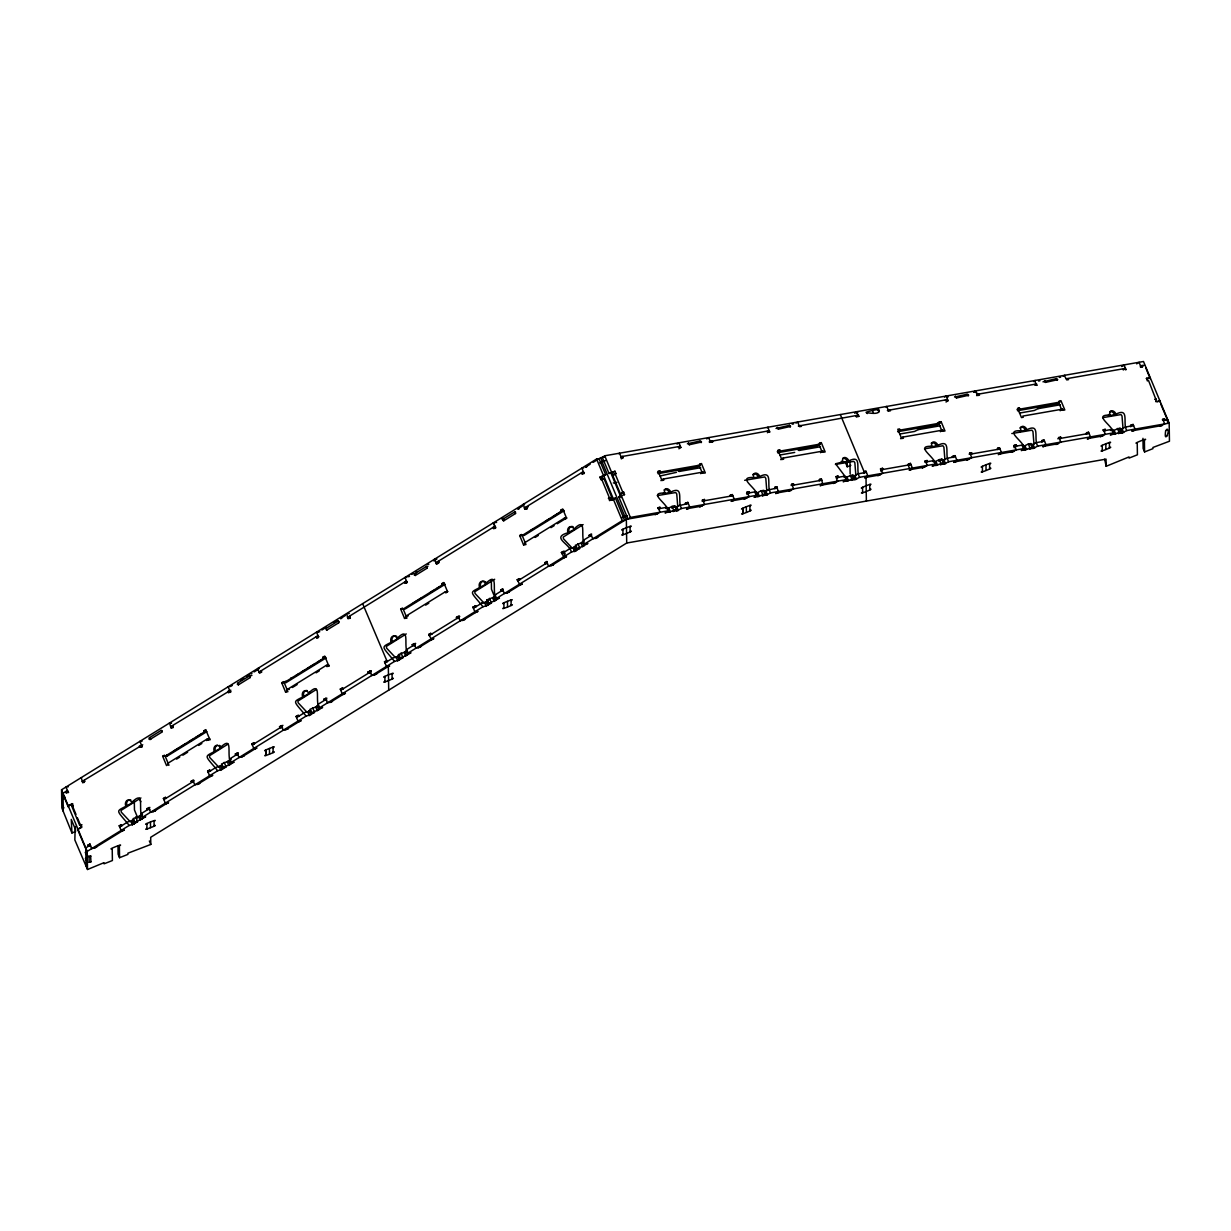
<?xml version="1.0" encoding="UTF-8"?>
<svg xmlns="http://www.w3.org/2000/svg" width="1231" height="1231" viewBox="0 0 1231 1231"><rect width="100%" height="100%" fill="white"/><g stroke="black" fill="none" stroke-linecap="round" stroke-linejoin="round"><path stroke-width="1.5" d="M90.925 861.715L90.632 856.007L89.109 856.776L89.186 862.316L90.925 861.715L89.186 862.316M1165.68 430.619C1172.343 426.049 1163.357 446.607 1165.68 430.619L1167.465 429.911L1167.111 429.05M250.201 677.542L249.739 675.711L237.675 683.082L237.383 684.359L238.414 684.821L250.201 677.542L249.478 675.788L251.878 675.496M326.107 628.425L326.569 630.257L338.648 622.855L338.956 621.578L337.925 621.116L326.123 628.41L326.846 630.164M427.08 568.199L426.618 566.368L414.555 573.738L414.262 575.031L415.293 575.493L427.08 568.199L426.357 566.46L427.957 566.26M515.512 513.527L515.066 511.696L503.002 519.067L502.694 520.359L503.725 520.821L515.512 513.527L515.389 511.711M149.843 737.677L149.967 739.492L161.753 732.214L162.061 730.922L161.03 730.46L149.028 737.969L149.12 739.323L150.767 739.4M679.358 505.51L688.314 503.541M768.406 489.923L777.361 487.953M778.223 491.846L776.884 486.799L774.699 487.368M822.739 484.045L821.4 478.997L819.231 479.582M844.097 476.674L844.897 476.135L835.572 463.779L842.958 461.917A4.293 2.877 56.2 0 1 844.312 457.532A4.293 2.877 56.2 0 1 848.898 460.886C862.962 453.777 854.93 470.873 859.7 477.289L935.406 464.041C934.96 456.824 914.048 445.576 932.005 446.33A4.293 2.877 56.2 0 1 933.36 441.944A4.293 2.877 56.2 0 1 937.945 445.299C952.009 438.19 943.992 455.285 948.762 461.702L1024.454 448.453C1024.023 441.237 1003.096 429.988 1021.053 430.742A4.293 2.877 56.2 0 1 1022.407 426.357A4.293 2.877 56.2 0 1 1026.993 429.711C1041.057 422.602 1033.04 439.698 1037.81 446.114L1113.501 432.866C1113.07 425.649 1092.159 414.401 1110.116 415.155A4.293 2.877 56.2 0 1 1111.47 410.769A4.293 2.877 56.2 0 1 1116.055 414.124C1130.12 407.015 1122.087 424.11 1126.873 430.527L1169.173 423.125L1169.45 441.237L1152.924 447.469L1152.939 448.638L1144.584 451.946L1143.137 448.469L1142.968 438.328M837.588 481.459L835.849 476.674M1169.173 423.125L1143.491 361.499L604.729 455.793L602.328 457.393L609.037 473.489L614.992 471.258L615.962 473.581L612.684 475.335L620.439 493.939L623.717 492.185L624.286 494.785M618.778 453.731L619.562 453.208L621.501 457.855L623.286 457.547L622.794 456.378L620.809 457.717M621.301 458.871L623.286 457.547M609.037 473.489L614.992 471.258M612.684 475.335L615.962 473.581M677.019 444.083L678.927 442.806L680.866 447.453L678.881 448.792M678.204 446.884L680.866 447.453M687.375 443.791L700.439 440.913L701.562 442.006L689.298 444.745L688.344 443.098L689.298 444.745M620.439 493.939L623.717 492.185M699.839 441.314L701.162 442.668M836.726 477.566L844.897 476.135L846.343 479.628L770.652 492.877C765.882 486.46 773.899 469.365 759.835 476.474A4.293 2.877 56.2 0 0 755.249 473.119A4.293 2.877 56.2 0 0 753.895 477.505C735.938 476.751 756.865 487.999 757.296 495.216L681.605 508.465C676.819 502.048 684.851 484.952 670.787 492.061A4.293 2.877 56.2 0 0 666.202 488.707A4.293 2.877 56.2 0 0 664.848 493.092C646.89 492.338 667.802 503.587 668.248 510.803L630.395 517.42L628.01 519.02L618.716 496.739L624.686 494.508M706.702 438.898L708.625 437.62L710.549 442.268L712.334 441.96L711.857 440.79L709.471 442.391L712.949 441.775M657.508 472.489L659.893 470.888L660.385 472.042L700.162 465.087L699.67 463.918L701.455 463.61L705.332 472.919L703.547 473.227L703.07 472.058L663.294 479.028L660.909 480.629M660.385 472.042L658 473.643L697.777 466.687L700.162 465.087M709.271 441.637L769.437 430.712M676.465 472.335L660.031 475.997M678.789 470.904L679.835 470.965L677.804 470.688M701.455 463.61L699.07 465.21L702.301 472.966M663.417 493.185A4.278 2.862 56.2 0 0 663.647 493.893L664.848 493.092M663.647 493.893L670.787 492.061M767.19 427.757L767.99 427.219L769.529 432.143M700.685 473.658L703.07 472.058M767.267 431.296L769.929 431.866M767.344 432.712L768.144 432.189M657.739 507.849L659.924 507.264L659.816 508.834M776.022 428.48L789.486 425.326L790.61 426.418L778.346 429.157L777.392 427.511L778.346 429.157M657.939 508.603L659.924 507.264M655.908 514.143L655.107 514.681L660.078 512.234L658.139 507.572M665.986 507.849L666.787 507.31L658.631 508.742M676.25 509.403L668.618 512.311L669.418 511.773L667.956 508.295L667.171 508.818L672.126 506.372L674.803 505.91L676.25 509.403L673.08 511.527L677.435 510.373L675.973 506.88L674.203 507.203M796.088 423.095L797.673 422.033L799.611 426.68L801.396 426.372L800.504 425.464M671.618 508.049L674.803 505.91M668.248 510.803L665.063 512.927L669.418 511.773M675.973 506.88L675.188 507.418L680.143 504.972M798.334 426.049L858.499 415.124L856.099 416.724M685.252 503.233L687.821 502.386L689.76 507.034L686.575 509.172L689.16 508.326M685.436 503.987L687.821 502.386M685.929 504.264L686.036 502.694M677.435 510.373L676.635 510.911L681.605 508.465M702.27 500.048L704.455 499.478L704.532 500.909M702.055 501.079L704.455 499.478M819.984 444.114L780.208 451.069L779.731 449.915L777.346 451.515L777.823 452.669L817.599 445.714L819.984 444.114L819.507 442.945L821.292 442.637L825.17 451.931L823.385 452.254L822.893 451.085L783.116 458.055L780.731 459.655M777.823 452.669L780.208 451.069M700.439 506.341L699.639 506.88L704.609 504.433L702.67 499.786M753.895 477.505L752.71 478.305L759.835 476.474M730.168 495.17L732.353 494.585L734.292 499.232L731.106 501.371L733.676 500.525M730.368 495.924L732.353 494.585M856.437 412.031L858.576 416.555M730.66 496.324L730.568 494.893M798.627 449.93L799.658 449.977L797.642 449.715M854.653 413.231L857.038 411.631M856.314 415.709L856.791 416.863M746.802 492.262L748.971 491.677L749.464 492.846L747.079 494.447L746.586 493.277L748.971 491.677M866.07 412.216C866.963 411.923 883.35 406.83 878.472 412.016M821.292 442.637L818.907 444.237L822.123 451.992M744.955 498.555L744.17 499.094L749.125 496.647L747.186 491.985M755.049 492.262L755.834 491.723L747.679 493.154M877.949 410.138L879.273 411.493C876.903 415.801 862.685 410.985 867.393 413.57M765.313 493.816L757.681 496.724L758.465 496.185L757.019 492.708L756.219 493.231L761.189 490.784L763.851 490.323L765.313 493.816L762.127 495.939L766.482 494.785L765.036 491.292L763.251 491.615M885.935 406.969L886.72 406.445L888.659 411.092L890.444 410.785L889.951 409.615L887.966 410.954M757.296 495.216L754.111 497.339L758.465 496.185M820.508 452.685L822.893 451.085M765.036 491.292L764.236 491.831L769.206 489.384M887.382 410.462L947.547 399.536L945.962 400.598M774.484 488.399L776.884 486.799M774.991 488.676L775.099 487.107M766.482 494.785L765.682 495.324L770.652 492.877M778.823 491.446L775.638 493.585L778.207 492.739M791.318 484.46L793.503 483.891L793.595 485.322M791.118 485.491L793.503 483.891M789.486 490.754L788.686 491.292L793.656 488.845L791.718 484.198M841.373 461.256A4.278 2.862 56.2 0 0 841.758 462.718L842.958 461.917M819.015 480.598L821.4 478.997M841.758 462.718L848.898 460.886M819.708 480.736L819.631 479.321M944.5 397.121L946.1 396.043L948.024 400.69L946.039 402.029M939.822 423.141L900.046 430.096L897.661 431.696L937.437 424.741L939.822 423.141L939.345 421.971L936.96 423.572L937.437 424.741M945.362 400.121L948.024 400.69M822.739 484.937L820.154 485.783L823.339 483.645L820.954 485.245L835.803 482.66M954.533 397.028L967.597 394.151L968.72 395.243L956.456 397.982L955.502 396.336L956.456 397.982M836.834 476.889L838.034 476.089L838.511 477.259L837.326 478.059M834.018 482.967L833.218 483.506L838.188 481.059M900.569 438.667L902.954 437.067L942.731 430.111L943.208 431.281L944.993 430.958L941.115 421.664L939.345 421.971M966.997 394.551L968.32 395.905M854.36 478.228L846.728 481.136L847.528 480.598L846.066 477.12L845.266 477.643L852.914 474.735L854.36 478.228L851.175 480.352L855.53 479.198L854.083 475.705L852.298 476.028L853.76 479.505M918.464 428.957L919.495 429.004L914.541 431.45L899.692 434.051M975.306 391.166L977.229 394.335L1036.594 383.949L1035.009 385.011M973.875 392.135L975.783 390.858L977.722 395.505L979.491 395.197L979.014 394.028L976.629 395.628M973.983 392.058L975.783 390.858M846.343 479.628L843.158 481.752L847.528 480.598M853.283 476.243L858.253 473.797L866.409 472.365M863.747 471.781L865.932 471.211L867.87 475.858L864.685 477.997L867.27 477.151M863.547 472.812L865.932 471.211M864.131 472.966L864.147 471.519M941.115 421.664L938.73 423.264L941.961 431.019M855.53 479.198L854.745 479.736L859.7 477.289M880.38 468.873L882.55 468.303L883.042 469.457L880.657 471.058M880.565 469.627L882.55 468.303M940.346 431.712L942.731 430.111M878.549 475.166L877.749 475.705L882.704 473.258L880.78 468.611M930.574 446.422A4.293 2.877 56.2 0 0 930.805 447.13L932.005 446.33M908.278 463.995L910.463 463.41L912.402 468.057L909.217 470.196L911.786 469.35M910.463 463.41L908.078 465.01L910.001 469.657L924.85 467.072M1034.671 380.779L1036.687 385.38M930.821 447.13L937.945 445.299M908.77 465.149L908.678 463.718M1033.563 381.533L1035.148 380.456M1034.425 384.534L1037.087 385.118M1042.996 381.841L1056.66 378.563L1057.768 379.656L1045.504 382.395L1044.565 380.748L1045.504 382.395M924.896 461.086L927.081 460.502L926.974 462.071M924.696 462.102L927.081 460.502M923.065 467.38L922.281 467.918L927.235 465.472L925.297 460.809M933.16 461.086L933.944 460.548L925.789 461.979M1056.06 378.963L1057.383 380.317M943.423 462.641L935.775 465.549L936.576 465.01L935.129 461.533L934.329 462.056L939.284 459.609L941.961 459.148L943.423 462.641L940.238 464.764L944.592 463.61L943.131 460.117L941.361 460.44M1064.353 375.578L1066.769 379.917L1068.554 379.61L1067.662 378.702M1063.245 376.332L1064.83 375.27M938.776 461.286L941.961 459.148M935.406 464.041L932.221 466.164L936.576 465.01M1017.006 409.554L1019.391 407.953L1019.884 409.123L1059.66 402.152L1059.168 400.998L1060.953 400.69L1064.83 409.985L1063.045 410.292L1062.568 409.138L1022.792 416.093L1023.269 417.263L1021.484 417.571L1017.606 408.277L1019.391 407.953M943.131 460.117L942.346 460.656L947.301 458.209L955.471 456.778M1019.884 409.123L1017.498 410.723L1057.275 403.753L1059.66 402.152M952.009 456.732L954.979 455.624L956.918 460.271L953.733 462.41L956.318 461.563M952.594 457.224L954.979 455.624M953.086 457.501L953.209 455.932M944.592 463.61L943.792 464.149L948.762 461.702M969.428 453.285L971.613 452.716L971.69 454.147M969.228 454.316L971.613 452.716M1038.287 407.984L1039.333 408.03L1034.363 410.477L1019.53 413.077M967.597 459.578L966.797 460.117L971.767 457.67L969.828 453.023M1021.053 430.742L1019.868 431.542L1026.993 429.711M997.325 448.407L999.51 447.822L1001.449 452.485L998.264 454.608L1000.849 453.762M997.525 449.161L999.51 447.822M1124.195 364.868L1121.81 366.469L1124.195 364.868L1125.734 369.792M997.818 449.561L997.726 448.146M1060.168 410.739L1062.568 409.138M1123.472 368.946L1126.134 369.531M1123.272 369.962L1125.657 368.361L1066.292 378.748M1013.959 445.499L1016.129 444.914L1016.621 446.084L1014.236 447.684L1013.744 446.514L1016.129 444.914M1136.659 363.868L1138.244 362.806M1012.128 451.792L1011.328 452.331L1016.298 449.884L1014.359 445.222M1022.207 445.499L1023.007 444.96L1014.836 446.391M1140.291 366.792L1142.276 365.453L1142.368 366.884M1140.583 367.192L1142.753 366.607M1032.47 447.053L1024.838 449.961L1025.623 449.423L1024.177 445.945L1023.376 446.468L1028.347 444.022L1031.009 443.56L1032.47 447.053L1029.285 449.177L1033.64 448.022L1032.193 444.529L1030.409 444.853M1144.553 365.253L1140.491 365.761M1024.454 448.453L1021.268 450.577L1025.623 449.423M1032.193 444.529L1031.393 445.068L1036.364 442.621L1044.519 441.19M1041.857 440.606L1044.042 440.036L1045.981 444.683L1042.795 446.822L1045.365 445.976M1041.657 441.637L1044.042 440.036M1042.149 441.914L1042.257 440.344M1033.64 448.022L1032.855 448.561L1037.81 446.114M1146.23 378.471L1150.2 377.578L1150.216 378.748L1145.676 367.577M1058.475 437.697L1060.66 437.128L1060.753 438.559M1060.66 437.128L1057.829 438.805M1147.2 380.794L1148.477 380.379L1155.832 399.244M1056.644 443.991L1055.859 444.529L1060.814 442.083L1058.875 437.436M1108.531 414.493A4.293 2.877 56.2 0 0 1108.916 415.955L1110.116 415.155M1086.388 432.82L1088.558 432.235L1090.497 436.897L1087.312 439.021L1089.897 438.174M1086.173 433.835L1088.558 432.235M1108.916 415.955L1116.055 414.124M1086.865 433.974L1086.788 432.558M1103.007 429.911L1105.192 429.327L1105.069 430.896M1103.191 430.665L1105.192 429.327M1154.94 399.398L1156.232 398.982M1101.176 436.205L1100.376 436.743L1105.346 434.297L1103.407 429.634M1110.47 430.435L1112.055 429.373L1103.884 430.804M1121.518 431.465L1113.886 434.374L1114.686 433.835L1113.224 430.358L1112.439 430.881L1120.072 427.973L1121.518 431.465L1118.333 433.589L1122.703 432.435L1121.241 428.942L1119.456 429.265L1120.918 432.743M1155.909 401.721L1159.879 400.829L1159.894 401.998M1113.501 432.866L1110.331 434.989L1114.686 433.835M1121.241 428.942L1120.441 429.481L1125.411 427.034L1133.582 425.603M1130.52 425.295L1133.089 424.449L1135.028 429.096L1131.843 431.235L1134.428 430.388M1130.704 426.049L1133.089 424.449M1130.597 426.726L1131.797 425.926L1131.304 424.757M1122.703 432.435L1121.903 432.973L1126.873 430.527M1162.372 419.509L1164.557 418.94L1164.649 420.371M1162.572 420.263L1164.557 418.94M1167.311 419.894L1167.773 423.249M1160.541 425.818L1159.74 426.341L1164.711 423.895L1162.772 419.248M75.445 826.493L75.522 831.556L71.937 832.987L61.827 807.875L61.55 789.779L596.604 459.009L599.02 458.717L605.714 474.797L599.759 477.289L601.128 479.567M230.52 686.513L232.29 685.421M240.83 680.128L243.784 678.312M246.739 676.481L249.678 674.665M254.109 671.926L258.525 669.202M321.906 630.01L326.323 627.287M334.232 622.394L337.386 620.455M340.541 618.501L345.342 615.531M411.816 574.431L413.139 573.615M433.774 560.859L436.882 558.951L434.466 559.243L436.405 563.89L437.605 563.736M501.586 518.943L502.91 518.128M517.943 508.834L522.375 506.095M585.51 467.072L590.172 464.179M593.127 462.364L600.666 457.686L604.344 457.04M340.833 618.716L341.726 618.162M408.646 576.8L409.523 576.246M518.159 509.095L519.036 508.541L518.482 509.234M63.289 811.367L62.996 793.256L67.428 790.533M317.998 635.627L259.049 672.08L261.449 671.772M406.445 580.955L347.481 617.408L349.896 617.1M583.325 471.611L524.36 508.064L526.776 507.757M66.135 792.779L68.551 792.487L68.059 791.318L65.658 791.625L66.135 792.779L68.305 791.641M81.308 777.854L82.646 782.577L84.816 781.439M142.242 746.925L141.765 745.755L139.349 746.063L139.842 747.217L142.011 746.078M169.632 723.197L171.094 727.906L173.263 726.767M228.274 692.545L230.689 692.253L230.197 691.083L227.797 691.391L228.274 692.545L230.859 691.36M259.202 668.387L257.587 668.587L259.526 673.234L261.372 672.218M318.244 636.473L316.229 636.719L316.721 637.873L318.891 636.735M346.634 613.838L347.973 618.562L350.143 617.423M406.676 581.801L404.676 582.048L405.153 583.217L407.323 582.063M436.405 563.89L438.682 562.613M495.524 527.083L493.108 527.376L493.6 528.545L495.77 527.391M523.39 504.51L524.852 509.219L527.576 507.664M583.956 472.412L581.555 472.704L582.032 473.873L584.402 472.704M72.198 803.612L68.244 805.859L68.274 807.028L63.012 794.133M599.759 477.289L605.714 474.797M73.029 804.089L68.244 805.859L71.829 804.443L75.983 814.399M82.046 824.847L79.63 825.139L71.89 806.536L73.168 805.936M600.728 479.613L604.021 478.767L611.776 497.37L608.483 498.216L609.853 500.494M601.928 479.459L604.021 478.767M206.577 740.539L209.732 738.585L207.331 738.892L167.831 763.312L168.308 764.466L166.539 765.559L162.677 756.265L164.446 755.172L164.923 756.326L167.324 756.034L206.839 731.614L204.423 731.906L164.923 756.326M204.423 731.906L203.946 730.752L205.715 729.66L209.578 738.954L207.824 740.046L207.331 738.892M287.962 691.699L285.546 691.991L281.668 682.697L285.854 681.297L286.331 682.466L325.846 658.046L325.353 656.877L322.953 657.185L323.43 658.339L325.846 658.046M322.953 657.185L324.722 656.092L328.585 665.386L326.815 666.479L326.338 665.325L286.838 689.745L287.315 690.899L285.546 691.991M400.675 609.13L403.091 608.837L406.969 618.131L404.553 618.424L400.675 609.13L402.445 608.037L402.937 609.191L405.338 608.899L444.853 584.479L444.36 583.309L441.96 583.617L442.437 584.771L444.853 584.479M441.96 583.617L443.729 582.525L447.592 591.819L445.822 592.911L445.345 591.757L405.845 616.177L406.322 617.331L404.553 618.424M519.682 535.562L522.098 535.27L525.976 544.564L523.56 544.856L519.682 535.562L521.452 534.469L521.944 535.623L524.344 535.331L563.844 510.911L563.367 509.757L560.951 510.049L561.444 511.204L563.844 510.911M560.951 510.049L562.721 508.957L566.599 518.251L564.829 519.344L564.352 518.189L524.852 542.609L525.329 543.763L523.56 544.856M283.438 681.605L283.93 682.759L323.43 658.339M402.937 609.191L442.437 584.771M521.944 535.623L561.444 511.204M173.633 751.187L179.526 747.54M181.003 746.632L185.435 743.893M189.851 741.17L192.805 739.339M195.744 737.523L201.638 733.876M295.594 675.804L298.533 673.973M301.487 672.157L304.442 670.326M307.381 668.51L314.751 663.955M317.706 662.14L320.645 660.308M413.124 603.144L417.54 600.405M419.017 599.497L421.971 597.681M430.819 592.203L433.758 590.388M436.713 588.572L439.652 586.741M530.653 530.484L533.608 528.668M545.395 521.375L549.826 518.636M554.242 515.912L560.136 512.265M176.556 759.096L179.711 757.142M182.88 755.188L187.62 752.264M198.683 745.432L201.838 743.478M292.409 687.483L297.148 684.559M316.105 672.834L319.26 670.88M425.634 605.129L428.788 603.175M535.162 537.424L538.316 535.47M550.949 527.653L554.119 525.699M557.274 523.744L566.752 517.897L564.352 518.189M79.63 825.139L80.923 824.539M608.483 498.216L611.776 497.37M85.785 848.79L77.953 830.279L77.938 829.109L81.892 826.863M609.453 500.54L615.408 498.047L624.686 520.344L622.27 520.636L584.694 543.871C579.709 537.362 587.956 515.343 573.908 529.099A4.293 3.339 82.9 0 0 569.337 527.037A4.293 3.339 82.9 0 0 568.014 532.746C550.765 537.593 569.676 543.517 571.43 552.073L576.4 550.58L574.154 547.195L576.4 550.58M610.653 500.401L612.746 499.694M613.623 499.155L615.408 498.047M125.808 806.09A4.293 3.339 82.9 0 1 127.147 800.396A4.293 3.339 82.9 0 1 131.702 802.458L132.917 802.304C115.329 813.168 114.068 806.797 129.224 825.432L134.21 823.939L131.948 820.554L134.21 823.939M131.702 802.458C145.766 788.686 137.503 810.721 142.504 817.23L145.704 816.83L141.365 819.123L139.919 815.63L142.488 814.43M220.549 746.325A4.293 3.339 82.9 0 1 221.349 747.632C203.777 758.496 202.515 752.126 217.672 770.76L222.642 769.267L220.395 765.882L222.165 764.79L223.611 768.267L226.181 767.082L222.98 767.482L221.518 763.989L229.151 760.85L228.351 760.958L230.612 764.343L222.98 767.482M214.256 751.418A4.293 3.339 82.9 0 1 215.579 745.724A4.293 3.339 82.9 0 1 220.149 747.786C234.198 734.015 225.95 756.049 230.936 762.558L234.152 762.158L229.812 764.451M309.443 692.284A4.293 3.339 82.9 0 1 309.797 692.961C292.209 703.824 290.947 697.454 306.104 716.088L311.089 714.596L308.827 711.21L310.597 710.118L312.059 713.595L314.628 712.41L311.412 712.811L309.966 709.318L317.598 706.194L316.798 706.286L319.044 709.672L311.412 712.811M302.688 696.746A4.293 3.339 82.9 0 1 304.026 691.053A4.293 3.339 82.9 0 1 308.581 693.115C322.645 679.343 314.382 701.378 319.368 707.887L322.584 707.486L318.244 709.779M391.135 642.09A4.293 3.339 82.9 0 1 392.458 636.381A4.293 3.339 82.9 0 1 397.028 638.443L398.229 638.289C380.656 649.152 379.394 642.782 394.551 661.416L399.521 659.924L397.274 656.538L399.844 655.338M397.028 638.443C411.077 624.671 402.829 646.706 407.815 653.215L411.016 652.815L406.676 655.107L405.23 651.614L406.999 650.522L408.446 654.015M486.322 582.94A4.293 3.339 82.9 0 1 486.676 583.617C469.088 594.481 467.826 588.11 482.983 606.745L487.968 605.252L485.706 601.867L488.276 600.666M479.567 587.418A4.293 3.339 82.9 0 1 480.906 581.709A4.293 3.339 82.9 0 1 485.46 583.771C499.509 570.015 491.261 592.034 496.247 598.543L499.463 598.143L495.124 600.436L493.662 596.943L495.431 595.85L496.893 599.343M568.014 532.746L575.108 528.945L573.908 529.099M140.919 797.95L121.053 810.413L121.269 812.137L130.178 821.646M227.997 744.109L209.485 755.742L209.716 757.465L218.626 766.975M316.444 689.437L297.933 701.07L298.148 702.793L307.058 712.303M406.245 633.934L386.365 646.398L386.596 648.121L395.505 657.631M494.677 579.262L474.797 591.726L475.028 593.45L483.937 602.959M583.125 524.591L563.244 537.055L563.475 538.778L572.384 548.287M90.832 845.974L88.417 846.266L87.94 845.112L90.109 843.958M121.761 831.233L124.331 830.048L121.13 830.433L119.192 825.786L121.361 824.647M147.982 809.752L146.889 808.659L149.874 807.413M165.985 803.905L168.555 802.704L165.339 803.104L163.4 798.457L165.57 797.303M192.005 782.439L191.113 781.316L193.682 780.131M210.193 776.561L212.778 775.376L209.562 775.761L207.624 771.114L209.793 769.975M235.336 753.988L237.737 753.695L238.229 754.849L235.813 755.157L235.336 753.988L238.306 752.741M254.417 749.233L256.987 748.033L253.786 748.433L251.847 743.786L254.017 742.632M279.56 726.644L281.961 726.352L282.453 727.521L280.037 727.813L279.56 726.644L282.93 725.367M298.641 721.889L301.21 720.704L297.994 721.104L296.071 716.442L298.641 715.257M325.461 700.331L323.768 699.316L326.754 698.069M342.864 694.561L345.434 693.361L342.218 693.761L340.279 689.114L342.849 687.914M370.085 672.942L368.484 673.142L367.992 671.988L370.962 670.741M387.073 667.217L389.658 666.033L386.442 666.433L384.503 661.77L387.073 660.585M412.216 644.644L414.616 644.352L415.109 645.506L412.693 645.813L412.216 644.644L415.586 643.351M431.265 639.012L428.727 634.442L430.896 633.303M456.439 617.316L458.84 617.008L459.332 618.177L456.916 618.47L456.439 617.316L459.409 616.069M475.52 612.546L478.09 611.361L474.874 611.761L472.935 607.098L475.92 605.867M502.94 590.911L501.14 591.142L500.648 589.972L502.817 588.833M519.697 584.34L517.158 579.77L519.328 578.632M547.364 563.552L545.364 563.798L544.871 562.644L547.041 561.49M563.921 557.012L561.382 552.427L564.352 551.196M590.172 536.393L589.095 535.3L591.665 534.116M191.113 781.316L193.959 780.746M323.768 699.316L326.63 698.746M367.992 671.988L371.285 671.141M387.35 661.201L384.503 661.77M414.616 644.352L415.509 643.798M431.573 633.873L428.727 634.442M458.84 617.008L459.732 616.469M520.451 578.924L517.158 579.77M86.047 866.024L85.77 847.913L90.186 845.174M119.669 826.955L127.778 821.939L132.763 820.446M139.919 815.63L140.719 815.522L133.086 818.661L134.533 822.154L137.749 821.754L133.41 824.031M149.151 808.721L141.042 813.737L141.842 813.645M163.892 799.611L193.375 781.393M208.116 772.283L216.21 767.267L221.195 765.774L220.395 765.882M237.583 754.049L229.489 759.065L231.089 758.865M252.324 744.94L281.807 726.721M296.548 717.611L304.657 712.595L309.627 711.103L308.827 711.21M317.921 704.394L326.03 699.393M340.772 690.268L370.254 672.049M384.98 662.94L393.089 657.923L398.075 656.431L397.274 656.538M405.23 651.614L406.03 651.522L398.398 654.646L399.86 658.139L403.06 657.739L398.721 660.016M414.462 644.721L406.353 649.722L407.169 649.629M429.204 635.596L458.686 617.377M473.427 608.268L481.536 603.252L486.507 601.759L485.706 601.867M487.168 605.36L491.508 603.067L488.292 603.467L486.845 599.974L494.477 596.85L493.662 596.943M502.91 590.049L494.8 595.05L495.601 594.958M517.651 580.924L547.133 562.705M574.954 547.087L569.968 548.58L561.859 553.596L565.075 553.196M576.739 548.795L584.371 545.656L582.109 542.271L582.909 542.179L575.277 545.302L576.739 548.795L579.939 548.395L575.6 550.688M591.342 535.377L583.232 540.378L584.048 540.286M131.948 820.554L133.717 819.461L135.179 822.939M228.351 760.958L230.92 759.758M316.798 706.286L318.567 705.194L320.014 708.687M574.154 547.195L576.724 545.995M582.109 542.271L583.879 541.178M621.624 517.851L624.886 515.835L626.348 519.313L626.717 543.025L150.69 837.295L150.798 844.451L127.901 853.221L127.916 854.391L119.561 857.699L118.114 854.206L117.976 845.759M119.561 857.699L119.376 845.866C125.577 842.512 105.989 850.267 112.206 848.698L112.406 860.531L104.035 863.839L104.019 862.669L87.509 869.501L87.216 851.39L129.224 825.432M134.533 822.154L142.165 819.015L141.365 819.123M142.504 817.23L217.672 770.76M230.936 762.558L306.104 716.088M319.368 707.887L394.551 661.416M399.86 658.139L407.492 655L406.676 655.107M407.815 653.215L482.983 606.745M488.292 603.467L495.924 600.328L495.124 600.436M496.247 598.543L571.43 552.073M94.048 848.359L123.531 830.14M153.013 811.921L167.755 802.812M197.237 784.578L211.963 775.468M221.842 769.36L223.611 768.267M241.445 757.25L256.186 748.14M285.669 729.906L300.41 720.797M310.289 714.688L312.059 713.595M329.893 702.578L344.634 693.468M374.101 675.234L388.842 666.125M418.325 647.906L433.066 638.797M462.548 620.562L477.289 611.453M506.772 593.234L521.513 584.125M550.98 565.906L565.721 556.781L563.783 552.134L561.382 552.427M583.556 545.764L587.895 543.471L584.694 543.871M595.204 538.562L626.348 519.313L657.693 513.835M599.743 462.918L604.529 461.025M622.517 517.574L627.287 515.681M622.901 529.807C616.669 531.377 636.258 523.621 630.072 526.976M622.963 534.192C616.777 537.547 636.35 529.792 630.134 531.361M845.205 461.871L847.236 466.764L850.821 465.333M503.894 603.375C497.663 604.944 517.251 597.189 511.065 600.543M749.894 506.003C756.096 502.648 736.507 510.403 742.739 508.834L742.801 513.219C736.615 516.558 756.188 508.818 749.971 510.373M503.956 607.76C497.77 611.115 517.343 603.359 511.127 604.929M64.858 797.026L63.073 797.734L63.55 798.904L63.058 797.149M384.888 676.942C378.671 678.512 398.244 670.757 392.058 674.111M862.562 487.861C856.345 489.43 875.933 481.675 869.732 485.029M1146.615 378.994L1150.2 377.578M384.949 681.328C378.763 684.682 398.336 676.927 392.12 678.496M862.639 492.246C856.437 495.585 876.026 487.845 869.794 489.399M273.051 747.679C279.237 744.324 259.664 752.079 265.881 750.51L265.942 754.895C259.756 758.234 279.329 750.495 273.113 752.049M982.4 466.888C976.183 468.457 995.756 460.702 989.57 464.041M77.938 829.109L80.323 828.171M1157.494 401.783L1159.879 400.829M982.461 471.273C976.275 474.612 995.864 466.857 989.632 468.426M146.874 824.078C140.657 825.647 160.23 817.892 154.044 821.246M1102.237 445.914C1096.005 447.469 1115.594 439.729 1109.393 443.068M146.935 828.463C140.749 831.802 160.338 824.062 154.106 825.616M1102.299 450.284C1096.098 453.639 1115.686 445.884 1109.47 447.453M90.894 856.068L89.109 856.776L88.74 855.899M1165.834 436.236L1167.557 435.466M1104.653 459.209L1106.161 466.287L1129.042 456.932L1129.058 458.101L1137.413 454.793L1137.229 442.96C1131.012 444.529 1150.6 436.774 1144.399 440.129L1144.584 451.946M792.164 424.172L793.503 423.941M856.437 412.924L857.776 412.693M877.211 409.292L878.549 409.046M946.824 397.105L948.162 396.874M1038.549 381.041L1039.887 380.81M1059.322 377.409L1060.66 377.178M621.024 456.686L680.389 446.299M605.806 460.532L602.128 461.179L600.666 457.686M857.191 416.601L859.223 416.17M659.893 470.888L658.123 471.196L661.986 480.49L663.771 480.182L663.294 479.028M779.731 449.915L777.946 450.223L781.823 459.517L783.608 459.209L783.116 458.055M613.315 482.998L616.931 482.367M679.035 471.488L700.685 467.703M798.873 450.515L820.523 446.73M918.695 429.542L940.346 425.757M1038.533 408.569L1060.183 404.784M779.854 455.024L794.703 452.423M618.716 496.739L621.409 496.262M657.323 495.601L675.742 492.523L676.742 493.939L677.758 506.572M744.663 480.305L764.79 476.936L765.805 478.351L766.805 490.984M835.418 464.426L853.837 461.348L854.853 462.764L855.868 475.397M924.481 448.838L942.9 445.76L943.9 447.176L944.916 459.809M1011.82 433.543L1031.947 430.173L1032.963 431.589L1033.978 444.222M1102.591 417.663L1120.995 414.585L1122.01 416.001L1123.026 428.634M836.249 476.397L838.034 476.089M703.147 500.94L732.83 495.754M792.21 485.353L821.893 480.167M881.258 469.765L910.94 464.579M970.305 454.177L999.987 448.992M1059.368 438.59L1089.05 433.404M1163.264 420.417L1167.711 419.633M666.186 508.603L667.956 508.295M757.019 492.708L755.234 493.015L756.696 496.493M844.281 477.428L846.066 477.12M933.344 461.84L935.129 461.533M1024.177 445.945L1022.392 446.253L1023.853 449.746M1111.455 430.665L1113.224 430.358M687.375 508.634L702.224 506.033M731.906 500.832L746.74 498.247M776.422 493.046L791.271 490.446M865.485 477.459L880.319 474.858M954.533 461.871L969.382 459.271M999.064 454.07L1013.898 451.485M1043.58 446.284L1058.429 443.683M1088.112 438.498L1102.961 435.897M1132.643 430.696L1162.326 425.495M626.717 543.025L1106.038 459.132L1106.161 466.287M586.848 466.626L586.279 467.318M582.032 473.873L584.048 473.627M522.913 504.572L524.514 504.371M528.13 506.71L526.129 506.972L527.022 508.08M525.006 508.849L525.806 508.757M524.852 509.219L527.253 508.926M504.202 518.928L503.002 519.067L503.725 520.821M438.328 562.429L435.928 562.736L494.877 526.283L493.431 522.79L494.385 522.683M495.031 522.59L496.632 522.39M493.6 528.545L495.601 528.284M589.095 535.3L591.495 535.008M596.973 537.47L597.774 537.362L592.803 538.855L590.865 534.208M438.898 561.49L437.697 561.644L438.975 562.705M428.034 564.413L428.834 564.306M564.229 552.427L563.152 551.334M416.247 571.707L417.047 571.599M415.77 573.6L414.555 573.738L415.293 575.493M563.321 557.089L566.522 556.689L563.952 557.874M406.922 577.231L404.984 577.462L406.922 582.109M544.871 562.644L547.287 562.336M405.153 583.217L406.769 583.017M552.75 564.798L553.55 564.706L548.58 566.198L546.641 561.551M485.46 583.771L486.66 583.617M519.821 579.786L518.928 578.678M445.345 591.757L447.745 591.449M519.097 584.417L522.313 584.017L519.744 585.217M500.648 589.972L502.663 589.726M508.541 592.142L509.342 592.034L504.356 593.527L502.417 588.88M349.235 613.515L347.834 613.684M350.05 616.208L349.742 617.47M486.845 599.974L490.046 599.574M348.127 618.193L348.927 618.1M347.973 618.562L350.373 618.27M338.51 621.055L338.633 622.871M472.935 607.098L475.351 606.806M475.797 607.098L474.704 606.006M405.845 616.177L408.246 615.869M317.752 631.98L319.752 631.734M464.318 619.47L465.118 619.378L460.132 620.87L458.209 616.223M316.721 637.873L318.321 637.689M431.773 634.411L430.496 633.35M430.665 639.089L433.866 638.689L431.296 639.889M420.094 646.814L420.894 646.706L415.924 648.198L413.985 643.551M261.218 670.926L261.695 672.095M251.155 673.757L251.955 673.649M326.338 665.325L328.739 665.017L329.231 666.186L326.815 666.479M387.257 661.739L362.637 603.652M238.291 683.005L238.414 684.836M291.039 677.819L292.639 677.619M229.551 686.621L228.104 686.806L230.043 691.453M281.668 682.697L284.084 682.389L287.315 690.145M283.93 682.759L286.331 682.466M230.766 690.145L170.601 726.736L173.017 726.444M375.87 674.142L376.686 674.049L371.7 675.542L369.762 670.88M286.838 689.745L289.239 689.437M340.279 689.114L342.695 688.806M308.581 693.115L309.797 692.961M342.941 689.129L342.049 688.021M331.662 701.485L332.462 701.378L327.477 702.87L325.538 698.223M169.155 723.259L171.555 722.951L170.755 723.059M172.771 725.598L172.863 726.813M171.094 727.906L173.094 727.659M161.63 730.398L161.753 732.214M296.071 716.442L298.471 716.15M298.918 716.442L297.84 715.349M203.946 730.752L206.346 730.445M141.611 746.124L140.149 741.416M139.672 741.477L142.073 741.185M142.734 744.77L82.169 781.408L84.57 781.116M139.842 747.217L141.442 747.017M287.439 728.814L288.239 728.721L283.268 730.214L281.33 725.551M207.824 740.046L210.224 739.754M251.847 743.786L254.248 743.478M220.149 747.786L221.349 747.632M254.494 743.801L253.617 742.693M162.677 756.265L165.077 755.957L168.955 765.267M243.215 756.157L244.015 756.049L239.045 757.542L237.106 752.895M80.707 777.93L81.508 777.823M84.339 780.269L84.416 781.485M82.8 782.208L83.6 782.116M82.646 782.577L84.262 782.377M68.382 786.732L65.966 787.04L67.905 791.687M207.624 771.114L210.039 770.821M210.486 771.114L209.393 770.021M193.205 782.285L193.529 781.023M198.991 783.485L199.807 783.393L194.821 784.886L192.882 780.223M163.4 798.457L165.816 798.15M166.062 798.473L165.169 797.365M146.889 808.659L149.305 808.367L149.782 809.521M154.783 810.829L155.583 810.721L150.597 812.214L148.659 807.567M119.192 825.786L121.192 825.539M122.038 825.786L120.961 824.693M87.94 845.112L90.34 844.805M95.818 847.267L96.618 847.174L91.648 848.667L89.709 844.004M583.679 467.903L581.863 468.119L583.802 472.781M569.968 548.58L570.769 548.487M481.536 603.252L482.337 603.159M318.352 631.918L316.552 632.134L318.49 636.781M1167.727 420.51L1160.864 404.322M1146.615 378.209L1147.584 380.533M1155.34 399.136L1156.309 401.46M1139.044 362.268L1140.983 366.93M1122.226 429.173L1123.688 432.666M1117.394 428.434L1118.856 431.927M1114.209 430.573L1115.671 434.066M1058.568 402.291L1061.799 410.031M1056.783 402.599L1057.275 403.753M1033.178 444.76L1034.625 448.253M1028.347 444.022L1029.793 447.515M1025.161 446.161L1026.608 449.654M944.115 460.348L945.577 463.841M939.284 459.609L940.746 463.102M936.114 461.748L937.56 465.241M900.046 430.096L899.569 428.927L897.784 429.25L901.661 438.544L903.431 438.236L902.954 437.067M872.61 410.785L873.333 412.523M840.311 414.555L864.531 472.704M855.068 475.935L856.53 479.413M850.236 475.197L851.683 478.69M847.051 477.336L848.513 480.829M817.122 444.545L817.599 445.714M789.486 425.326L790.225 427.08M766.021 491.523L767.467 495M761.189 490.784L762.635 494.277M758.004 492.923L759.45 496.416M697.285 465.518L697.777 466.687M676.958 507.11L678.419 510.588M672.126 506.372L673.588 509.865M668.941 508.511L670.403 512.004M615.069 473.735L622.824 492.338M612.607 472.858L613.577 475.181M604.729 455.793L611.422 471.888M621.116 495.139L630.395 517.42M610.853 472.904L621.132 497.586M602.128 461.979L624.902 516.62M603.698 475.735L613.238 498.647M596.604 459.009L603.313 475.089M612.992 498.355L622.27 520.636M602.174 476.997L603.144 479.321M610.884 497.924L611.853 500.248M601.62 479.074L609.36 497.678M581.14 543.271L582.602 546.749M577.939 543.671L579.386 547.149M575.923 546.102L577.37 549.595M573.184 548.18L574.631 551.673M493.431 522.79L495.37 527.453M492.708 597.943L494.154 601.42M489.492 598.328L490.938 601.821M487.476 600.774L488.938 604.252M484.737 602.851L486.199 606.344M404.26 652.615L405.722 656.092M401.06 652.999L402.506 656.492M399.044 655.446L400.49 658.924M396.305 657.523L397.751 661.016M370.408 671.68L370.885 672.849M326.184 699.023L326.661 700.177M315.828 707.286L317.275 710.764M312.612 707.671L314.074 711.164M307.858 712.195L309.32 715.688M230.12 759.866L231.566 763.358M227.381 761.958L228.843 765.436M224.18 762.343L225.627 765.836M219.426 766.867L220.872 770.36M166.847 754.865L167.324 756.034M139.411 798.211L140.888 801.735M141.688 814.537L143.135 818.015M149.351 840.958L150.798 844.451M138.949 816.615L140.396 820.108M135.733 817.015L137.195 820.508M130.994 821.539L132.44 825.032M71.798 803.658L72.767 805.982M80.523 824.585L81.492 826.924M77.368 817.723L81.523 827.694M61.55 789.779L87.216 851.39M85.847 853.406L85.37 852.252L85.862 853.991M85.955 859.546L85.462 858.376L85.955 860.13M63.212 806.505L63.704 808.244L63.212 807.09M87.509 869.501L74.845 839.957L75.137 828.709L71.26 819.4L71.937 832.987M1109.393 442.483L1109.47 448.038M1105.807 443.914L1105.9 449.453M1102.222 445.33L1102.314 450.869M989.555 463.471L989.647 469.011M985.969 464.887L986.062 470.427M982.384 466.303L982.476 471.842M869.717 484.445L869.809 489.984M866.008 477.766L866.378 501.079M862.562 487.276L862.639 492.831M849.944 460.948L850.144 473.735M847.19 463.102L847.236 466.764M749.894 505.418L749.971 510.957M746.309 506.833L746.401 512.388M742.724 508.249L742.816 513.804M630.057 526.391L630.149 531.946M622.886 529.222L622.978 534.777M511.05 599.959L511.142 605.514M507.464 601.374L507.557 606.929M503.879 602.79L503.971 608.345M494.847 596.219L494.862 597.389L491.477 589.249L491.338 580.109M392.043 673.526L392.135 679.066M388.334 666.848L388.704 690.16M384.872 676.358L384.964 681.912M273.036 747.094L273.128 752.633M269.451 748.51L269.543 754.064M265.865 749.925L265.958 755.48M154.029 820.662L154.121 826.201M150.444 822.077L150.536 827.617M146.858 823.493L146.951 829.048M137.826 816.922L137.841 818.092L134.456 809.952L134.317 800.812M71.829 804.443L71.844 805.613M480.767 587.264A4.293 3.339 82.9 0 1 481.106 582.555A4.293 3.339 82.9 0 1 484.66 581.417M485.306 581.786A4.293 3.339 82.9 0 1 485.86 582.325M569.214 532.592A4.308 3.354 82.9 0 1 569.538 527.884A4.308 3.354 82.9 0 1 573.107 526.73M392.335 641.936A4.293 3.339 82.9 0 1 392.889 636.919A4.293 3.339 82.9 0 1 396.859 636.458M215.456 751.279A4.293 3.339 82.9 0 1 217.348 745.309M219.349 745.417A4.293 3.339 82.9 0 1 219.98 745.801M303.888 696.608A4.293 3.339 82.9 0 1 304.011 692.237A4.293 3.339 82.9 0 1 307.104 690.545M127.008 805.951A4.293 3.339 82.9 0 1 127.347 801.243A4.293 3.339 82.9 0 1 130.901 800.088M1019.853 428.065A4.293 2.877 56.2 0 1 1022.823 427.372A4.293 2.877 56.2 0 1 1025.808 430.511M931.19 443.206A4.293 2.877 56.2 0 1 936.745 446.099M1109.762 411.723A4.293 2.877 56.2 0 1 1114.855 414.924M752.695 474.827A4.293 2.862 56.2 0 1 755.665 474.135A4.293 2.862 56.2 0 1 758.635 477.274M664.032 489.969A4.278 2.862 56.2 0 1 669.572 492.862M842.604 458.486A4.278 2.862 56.2 0 1 847.682 461.687"/></g></svg>
